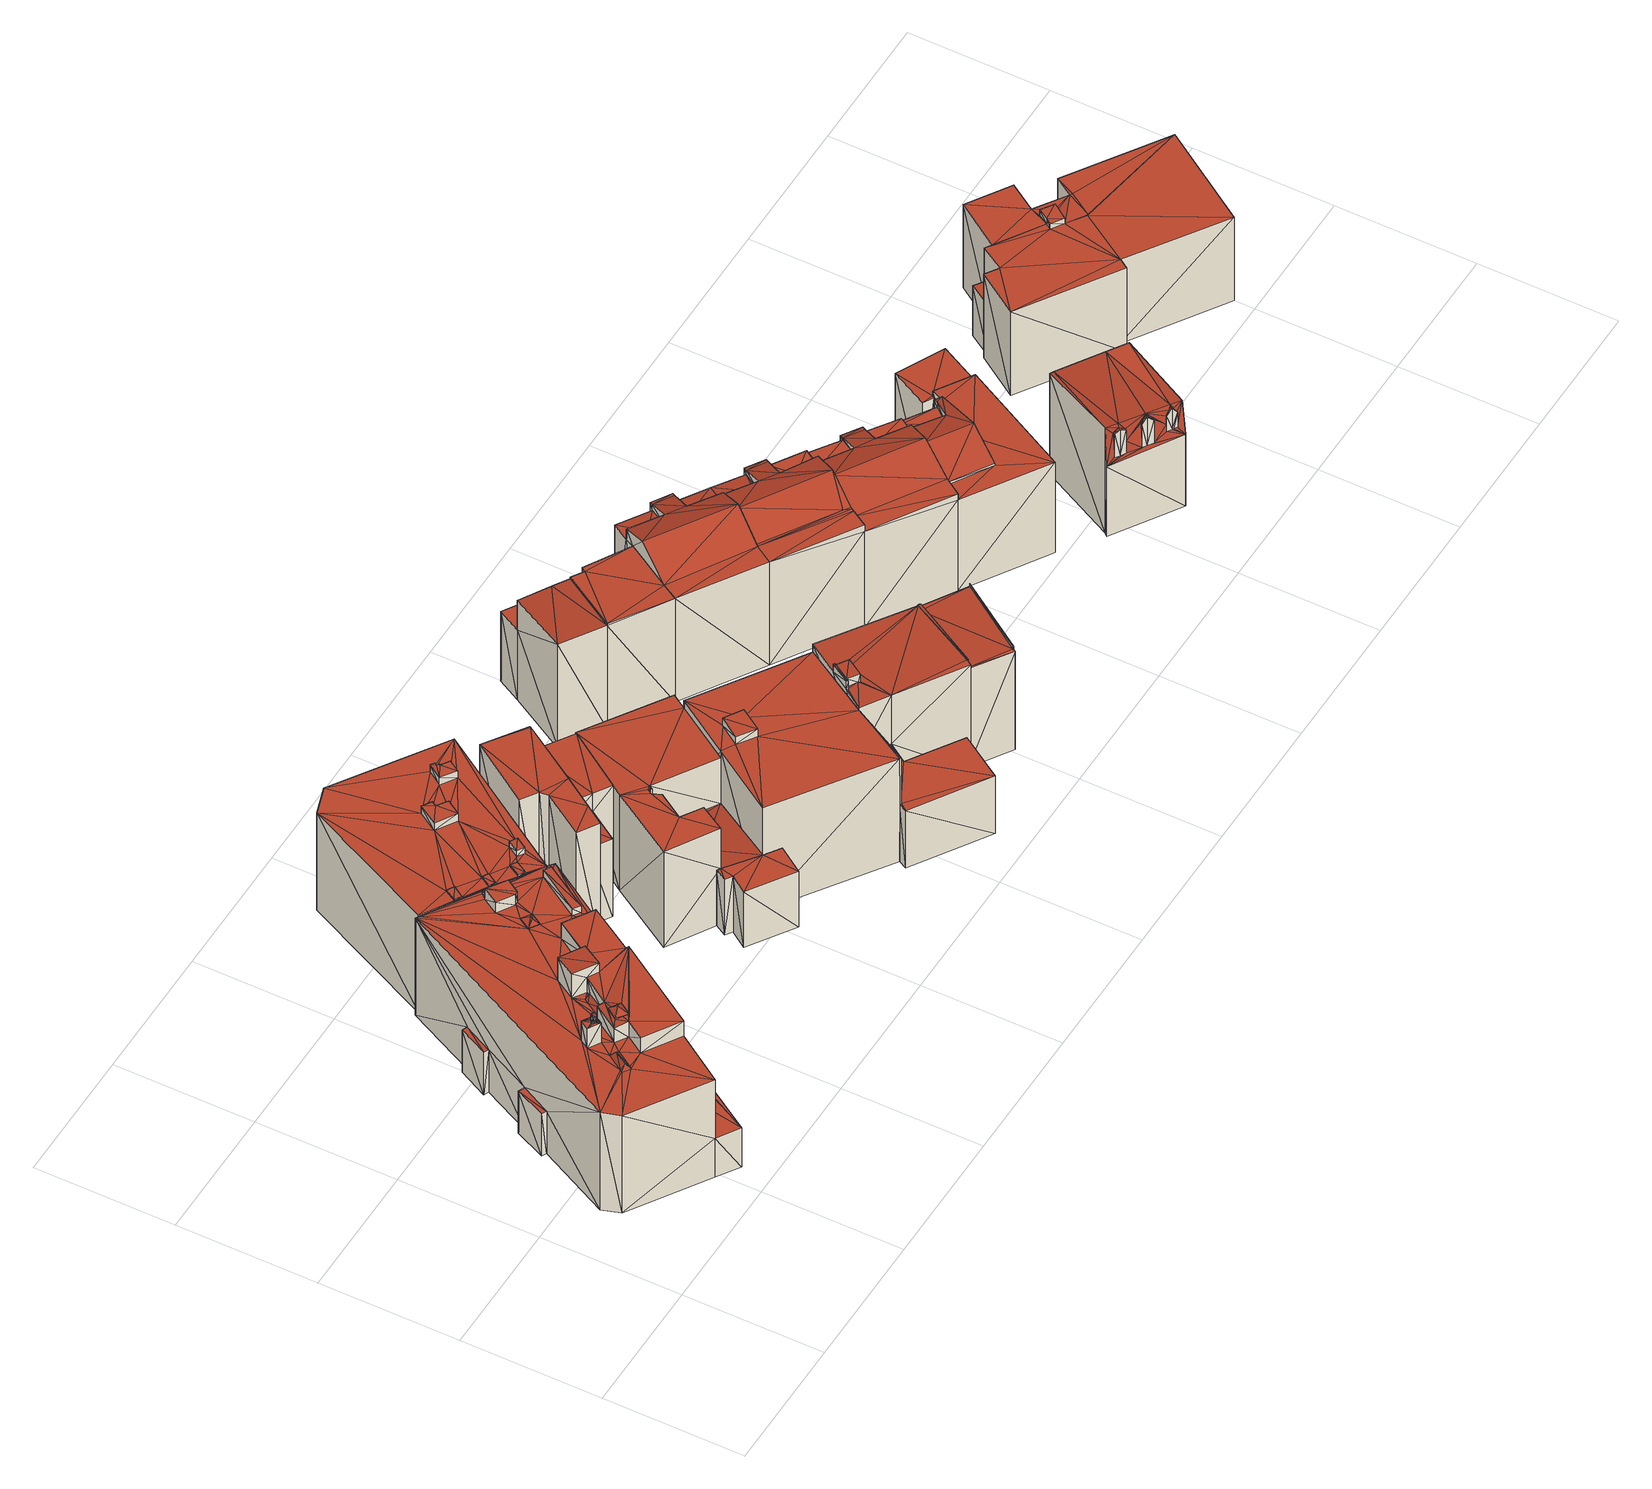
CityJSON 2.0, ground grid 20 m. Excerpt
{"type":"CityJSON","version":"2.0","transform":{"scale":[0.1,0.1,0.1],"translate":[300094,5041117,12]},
"CityObjects":{
"building1":{"type":"Building","geometry":[{"type":"MultiSurface","lod":"2","boundaries":[[[0,1,2]],[[3,4,5]],[[1,4,2]],[[2,4,3]],[[6,7,8]],[[9,10,11]],[[9,12,10]],[[1,13,4]],[[6,9,7]],[[6,12,9]],[[4,13,14]],[[7,9,15]],[[16,0,2]],[[16,2,17]],[[17,12,6]],[[17,2,12]],[[18,19,20]],[[20,19,21]],[[22,18,23]],[[23,18,20]],[[22,24,25]],[[22,23,24]],[[24,21,19]],[[25,24,19]],[[26,27,28]],[[26,29,27]],[[30,28,31]],[[31,28,27]],[[32,30,33]],[[33,30,31]],[[32,29,26]],[[32,33,29]],[[34,35,36]],[[34,37,35]],[[38,39,40]],[[39,41,40]],[[34,36,38]],[[36,39,38]],[[42,43,44]],[[42,44,45]],[[44,46,47]],[[43,46,44]],[[48,49,50]],[[49,51,50]],[[40,49,48]],[[52,40,48]],[[45,35,37]],[[42,52,48]],[[42,37,53]],[[42,53,52]],[[42,45,37]],[[40,41,49]],[[46,50,47]],[[47,50,51]],[[54,55,56]],[[54,57,55]],[[58,59,60]],[[54,58,60]],[[58,61,59]],[[54,56,58]],[[62,63,64]],[[57,65,62]],[[57,62,55]],[[62,65,63]],[[60,59,63]],[[60,63,65]],[[66,67,58]],[[67,61,58]],[[68,69,66]],[[69,67,66]],[[68,70,69]],[[68,71,70]],[[72,73,71]],[[73,70,71]],[[74,75,76]],[[77,78,79]],[[80,81,82]],[[81,83,82]],[[82,84,85]],[[82,83,84]],[[86,85,84]],[[86,84,87]],[[80,86,81]],[[81,86,87]],[[88,89,90]],[[91,88,90]],[[90,89,92]],[[90,92,93]],[[94,93,95]],[[95,93,92]],[[96,97,98]],[[96,99,97]],[[72,100,73]],[[101,102,103]],[[73,100,102]],[[73,102,101]],[[104,73,105]],[[105,73,101]],[[103,106,107]],[[102,106,103]],[[108,109,110]],[[108,110,111]],[[112,108,113]],[[113,108,111]],[[112,114,115]],[[112,113,114]],[[115,110,109]],[[115,114,110]],[[100,116,117]],[[100,117,102]],[[94,95,116]],[[95,117,116]],[[118,119,120]],[[99,118,97]],[[99,119,118]],[[96,121,122]],[[121,123,122]],[[96,98,121]],[[122,123,119]],[[123,120,119]],[[124,125,126]],[[124,127,125]],[[128,129,130]],[[131,128,130]],[[132,124,126]],[[132,126,133]],[[134,133,135]],[[134,132,133]],[[136,134,135]],[[136,135,137]],[[138,136,137]],[[138,137,139]],[[131,139,128]],[[131,138,139]],[[130,140,141]],[[130,129,140]],[[142,143,127]],[[143,125,127]],[[141,140,144]],[[140,145,144]],[[144,145,146]],[[145,147,146]],[[146,147,142]],[[147,143,142]],[[74,88,91]],[[62,74,91]],[[62,64,77]],[[74,76,88]],[[64,78,77]],[[62,77,74]],[[6,8,148]],[[149,6,148]],[[104,105,149]],[[105,17,6]],[[105,6,149]],[[150,17,105]],[[150,16,17]],[[148,8,7]],[[148,7,151]],[[7,15,152]],[[151,7,152]],[[153,154,10]],[[153,10,12]],[[155,11,156]],[[155,9,11]],[[156,10,154]],[[156,11,10]],[[2,3,157]],[[158,2,157]],[[157,5,159]],[[157,3,5]],[[160,159,4]],[[4,159,5]],[[150,161,16]],[[16,161,0]],[[161,107,0]],[[0,107,1]],[[106,162,107]],[[107,13,1]],[[107,162,13]],[[162,163,13]],[[13,163,14]],[[160,14,163]],[[160,4,14]],[[158,160,163]],[[152,158,163]],[[152,15,155]],[[15,9,155]],[[152,155,153]],[[153,2,158]],[[152,153,158]],[[153,12,2]],[[149,148,151]],[[25,19,18]],[[22,25,18]],[[164,26,28]],[[164,28,165]],[[32,26,164]],[[32,164,165]],[[32,165,30]],[[30,165,28]],[[34,53,37]],[[52,38,40]],[[34,38,52]],[[34,52,53]],[[46,48,50]],[[43,48,46]],[[42,48,43]],[[57,60,65]],[[54,60,57]],[[71,56,55]],[[66,58,56]],[[68,66,56]],[[68,56,71]],[[72,71,55]],[[55,62,91]],[[91,90,93]],[[118,120,94]],[[94,120,93]],[[123,93,120]],[[91,123,121]],[[91,93,123]],[[72,55,91]],[[98,91,121]],[[72,97,94]],[[72,91,98]],[[72,98,97]],[[97,118,94]],[[100,94,116]],[[72,94,100]],[[166,75,74]],[[77,166,74]],[[77,79,166]],[[167,168,169]],[[167,169,170]],[[170,169,171]],[[172,170,171]],[[173,168,167]],[[174,170,172]],[[167,170,174]],[[173,167,174]],[[130,141,144]],[[131,130,138]],[[138,130,144]],[[138,132,136]],[[136,132,134]],[[144,146,142]],[[138,144,132]],[[144,142,127]],[[132,127,124]],[[144,127,132]],[[175,122,119]],[[96,122,175]],[[96,175,99]],[[99,175,119]],[[155,156,154]],[[155,154,153]],[[158,157,160]],[[157,159,160]],[[112,115,108]],[[115,109,108]],[[143,82,85]],[[86,126,85]],[[80,82,140]],[[126,125,85]],[[145,82,147]],[[143,85,125]],[[147,82,143]],[[140,82,145]],[[80,139,86]],[[137,135,86]],[[86,135,133]],[[80,129,128]],[[80,140,129]],[[139,137,86]],[[80,128,139]],[[86,133,126]],[[150,101,113]],[[150,105,101]],[[150,113,161]],[[103,107,161]],[[111,103,161]],[[101,103,114]],[[101,114,113]],[[111,110,103]],[[114,103,110]],[[113,111,161]],[[152,163,83]],[[152,83,59]],[[27,152,59]],[[106,172,162]],[[102,117,106]],[[84,163,169]],[[24,33,21]],[[106,117,172]],[[67,27,59]],[[51,151,27]],[[49,151,51]],[[67,59,61]],[[171,163,162]],[[63,83,89]],[[24,44,33]],[[21,31,67]],[[69,21,67]],[[104,69,73]],[[24,45,44]],[[59,83,63]],[[104,23,20]],[[172,171,162]],[[104,20,69]],[[21,33,31]],[[39,151,49]],[[149,36,24]],[[95,173,117]],[[149,151,39]],[[89,81,92]],[[47,51,29]],[[83,163,84]],[[117,173,174]],[[31,27,67]],[[168,84,169]],[[87,84,168]],[[24,36,45]],[[29,51,27]],[[89,83,81]],[[47,29,33]],[[27,151,152]],[[92,87,168]],[[69,70,73]],[[95,92,173]],[[20,21,69]],[[166,63,75]],[[169,163,171]],[[63,89,75]],[[92,168,173]],[[92,81,87]],[[64,63,79]],[[149,24,23]],[[104,149,23]],[[44,47,33]],[[117,174,172]],[[79,63,166]],[[149,39,36]],[[88,75,89]],[[76,75,88]],[[64,79,78]],[[36,35,45]],[[39,49,41]]],"semantics":{"surfaces":[{"type":"GroundSurface"},{"type":"WallSurface"},{"type":"RoofSurface"}],"values":[0,0,0,0,0,0,0,0,0,0,0,0,0,0,0,0,1,1,1,1,1,1,1,1,1,1,1,1,1,1,1,1,1,1,1,1,1,1,1,1,1,1,1,1,1,1,1,1,1,1,1,1,1,1,1,1,1,1,1,1,1,1,1,1,1,1,1,1,1,1,1,1,1,1,1,1,1,1,1,1,1,1,1,1,1,1,1,1,1,1,1,1,1,1,1,1,1,1,1,1,1,1,1,1,1,1,1,1,1,1,1,1,1,1,1,1,1,1,1,1,1,1,1,1,1,1,1,1,1,1,1,1,1,1,1,1,1,1,1,1,1,1,1,1,1,1,1,1,1,1,1,1,1,1,1,1,1,1,1,1,1,1,1,1,1,1,1,1,1,1,1,1,1,1,1,1,1,1,1,1,1,1,1,1,1,1,1,1,1,1,1,1,2,2,2,2,2,2,2,2,2,2,2,2,2,2,2,2,2,2,2,2,2,2,2,2,2,2,2,2,2,2,2,2,2,2,2,2,2,2,2,2,2,2,2,2,2,2,2,2,2,2,2,2,2,2,2,2,2,2,2,2,2,2,2,2,2,2,2,2,2,2,2,2,2,2,2,2,2,2,2,2,2,2,2,2,2,2,2,2,2,2,2,2,2,2,2,2,2,2,2,2,2,2,2,2,2,2,2,2,2,2,2,2,2,2,2,2,2,2,2,2,2,2,2,2,2,2,2,2,2,2,2,2,2,2,2,2,2,2,2,2,2,2,2,2,2,2,2,2,2,2,2,2,2,2,2,2]}}]},
"building2":{"type":"Building","geometry":[{"type":"MultiSurface","lod":"2","boundaries":[[[176,177,178]],[[176,6,177]],[[6,8,177]],[[179,180,181]],[[180,182,181]],[[183,181,182]],[[183,182,184]],[[185,184,186]],[[185,183,184]],[[185,186,179]],[[186,180,179]],[[187,188,189]],[[187,189,190]],[[191,187,190]],[[192,187,191]],[[192,191,193]],[[191,194,193]],[[193,194,188]],[[194,189,188]],[[195,196,197]],[[195,197,198]],[[199,198,200]],[[199,195,198]],[[199,200,201]],[[200,202,201]],[[201,202,196]],[[202,197,196]],[[203,204,205]],[[204,206,205]],[[207,205,206]],[[207,206,208]],[[209,207,208]],[[209,208,210]],[[209,210,203]],[[210,204,203]],[[211,212,213]],[[211,214,212]],[[215,216,217]],[[215,218,216]],[[215,214,211]],[[215,217,214]],[[219,220,221]],[[219,222,220]],[[223,224,225]],[[225,224,226]],[[223,227,228]],[[223,225,227]],[[229,228,227]],[[229,227,230]],[[229,222,219]],[[229,230,222]],[[231,216,218]],[[231,232,216]],[[233,212,234]],[[233,213,212]],[[235,226,224]],[[235,236,226]],[[237,221,238]],[[238,221,220]],[[231,234,232]],[[231,233,234]],[[235,237,238]],[[235,238,236]],[[149,8,6]],[[149,239,8]],[[176,149,6]],[[240,149,176]],[[241,177,8]],[[241,8,239]],[[240,178,242]],[[240,176,178]],[[242,177,241]],[[242,178,177]],[[185,181,183]],[[185,179,181]],[[192,193,187]],[[193,188,187]],[[199,201,195]],[[201,196,195]],[[209,205,207]],[[209,203,205]],[[215,211,218]],[[233,218,213]],[[231,218,233]],[[218,211,213]],[[228,219,221]],[[224,228,221]],[[237,224,221]],[[223,228,224]],[[235,224,237]],[[229,219,228]],[[212,241,180]],[[241,239,180]],[[222,242,214]],[[240,242,222]],[[214,242,241]],[[238,234,210]],[[240,238,210]],[[234,191,204]],[[214,241,212]],[[212,186,194]],[[240,210,149]],[[234,212,194]],[[212,180,186]],[[222,214,220]],[[238,220,232]],[[234,194,191]],[[240,230,236]],[[180,239,182]],[[238,232,234]],[[204,191,202]],[[210,234,204]],[[220,217,232]],[[194,186,184]],[[194,184,189]],[[208,200,149]],[[202,190,197]],[[149,200,198]],[[202,191,190]],[[220,214,217]],[[240,236,238]],[[149,197,239]],[[204,202,206]],[[240,222,230]],[[210,208,149]],[[197,182,239]],[[232,217,216]],[[208,206,200]],[[206,202,200]],[[197,189,182]],[[236,230,225]],[[149,198,197]],[[236,225,226]],[[197,190,189]],[[225,230,227]],[[189,184,182]]],"semantics":{"surfaces":[{"type":"GroundSurface"},{"type":"WallSurface"},{"type":"RoofSurface"}],"values":[0,0,0,1,1,1,1,1,1,1,1,1,1,1,1,1,1,1,1,1,1,1,1,1,1,1,1,1,1,1,1,1,1,1,1,1,1,1,1,1,1,1,1,1,1,1,1,1,1,1,1,1,1,1,1,1,1,1,1,1,1,1,1,1,1,1,1,1,1,1,1,1,1,2,2,2,2,2,2,2,2,2,2,2,2,2,2,2,2,2,2,2,2,2,2,2,2,2,2,2,2,2,2,2,2,2,2,2,2,2,2,2,2,2,2,2,2,2,2,2,2,2,2,2,2,2,2,2,2,2,2,2,2,2,2,2]}}]},
"building3":{"type":"Building","geometry":[{"type":"MultiSurface","lod":"2","boundaries":[[[243,244,245]],[[246,247,248]],[[246,244,243]],[[248,247,249]],[[246,243,247]],[[250,248,251]],[[250,246,248]],[[243,252,247]],[[253,252,243]],[[251,249,254]],[[251,248,249]],[[252,254,247]],[[247,254,249]],[[255,256,244]],[[244,256,245]],[[257,258,244]],[[246,259,257]],[[250,259,246]],[[246,257,244]],[[258,255,244]],[[253,245,256]],[[253,243,245]],[[250,251,259]],[[257,253,258]],[[257,252,253]],[[259,252,257]],[[251,254,252]],[[259,251,252]],[[258,256,255]],[[258,253,256]]],"semantics":{"surfaces":[{"type":"GroundSurface"},{"type":"WallSurface"},{"type":"RoofSurface"}],"values":[0,0,0,0,0,1,1,1,1,1,1,1,1,1,1,1,1,1,1,1,1,1,2,2,2,2,2,2,2,2]}}]},
"building4":{"type":"Building","geometry":[{"type":"MultiSurface","lod":"2","boundaries":[[[260,261,262]],[[260,263,261]],[[264,265,263]],[[264,266,265]],[[267,266,264]],[[264,263,260]],[[268,265,269]],[[268,263,265]],[[270,260,271]],[[270,264,260]],[[271,262,272]],[[271,260,262]],[[273,264,270]],[[273,267,264]],[[268,261,263]],[[268,274,261]],[[272,261,274]],[[272,262,261]],[[275,269,266]],[[266,269,265]],[[273,275,266]],[[273,266,267]],[[270,268,269]],[[271,274,268]],[[270,269,275]],[[273,270,275]],[[271,272,274]],[[270,271,268]]],"semantics":{"surfaces":[{"type":"GroundSurface"},{"type":"WallSurface"},{"type":"RoofSurface"}],"values":[0,0,0,0,0,0,1,1,1,1,1,1,1,1,1,1,1,1,1,1,1,1,2,2,2,2,2,2]}}]},
"building5":{"type":"Building","geometry":[{"type":"MultiSurface","lod":"2","boundaries":[[[276,277,278]],[[276,279,280]],[[276,280,277]],[[281,276,282]],[[276,283,279]],[[279,284,285]],[[276,278,282]],[[246,279,285]],[[280,246,286]],[[280,279,246]],[[287,288,289]],[[290,291,292]],[[290,292,293]],[[294,291,290]],[[287,290,295]],[[287,289,294]],[[287,294,290]],[[296,297,298]],[[296,297,299]],[[300,301,302]],[[300,302,303]],[[304,305,306]],[[307,308,284]],[[284,308,285]],[[279,307,284]],[[309,307,279]],[[310,311,312]],[[313,310,309]],[[310,312,309]],[[283,309,279]],[[313,309,283]],[[314,286,246]],[[314,246,315]],[[315,311,316]],[[315,312,311]],[[312,285,308]],[[246,285,312]],[[315,246,312]],[[280,294,289]],[[294,286,314]],[[280,286,294]],[[305,280,289]],[[299,305,304]],[[299,277,280]],[[296,299,304]],[[299,280,305]],[[317,276,281]],[[317,318,276]],[[318,319,313]],[[318,283,276]],[[318,313,283]],[[320,277,299]],[[320,278,277]],[[317,282,321]],[[317,281,282]],[[322,320,299]],[[282,278,320]],[[322,299,297]],[[322,282,320]],[[322,300,303]],[[322,303,323]],[[322,323,321]],[[309,312,307]],[[307,312,308]],[[316,311,310]],[[319,310,313]],[[319,316,310]],[[287,295,288]],[[288,295,324]],[[325,290,293]],[[295,325,324]],[[295,290,325]],[[291,314,292]],[[294,314,291]],[[292,314,315]],[[319,326,327]],[[305,289,306]],[[328,306,289]],[[318,302,301]],[[319,301,326]],[[318,301,319]],[[293,315,316]],[[292,315,293]],[[325,293,316]],[[298,324,316]],[[324,325,316]],[[328,288,324]],[[298,328,324]],[[328,289,288]],[[319,327,298]],[[319,298,316]],[[318,303,302]],[[317,323,318]],[[317,321,323]],[[318,323,303]],[[297,298,327]],[[322,297,326]],[[322,301,300]],[[322,326,301]],[[326,297,327]],[[297,304,328]],[[297,328,298]],[[328,304,306]],[[296,304,297]]],"semantics":{"surfaces":[{"type":"GroundSurface"},{"type":"WallSurface"},{"type":"RoofSurface"}],"values":[0,0,0,0,0,0,0,0,0,0,1,1,1,1,1,1,1,1,1,1,1,1,1,1,1,1,1,1,1,1,1,1,1,1,1,1,1,1,1,1,1,1,1,1,1,1,1,1,1,1,1,1,1,1,1,1,1,1,1,1,1,1,2,2,2,2,2,2,2,2,2,2,2,2,2,2,2,2,2,2,2,2,2,2,2,2,2,2,2,2,2,2,2,2,2,2,2,2,2,2,2,2,2,2]}}]},
"building6":{"type":"Building","geometry":[{"type":"MultiSurface","lod":"2","boundaries":[[[329,330,331]],[[329,331,276]],[[330,264,260]],[[332,329,276]],[[330,260,331]],[[260,333,331]],[[334,335,336]],[[337,334,336]],[[337,338,339]],[[337,339,334]],[[340,341,271]],[[340,271,342]],[[340,342,338]],[[342,339,338]],[[343,344,345]],[[344,346,345]],[[347,345,346]],[[347,346,348]],[[349,347,348]],[[349,348,350]],[[343,351,344]],[[344,351,352]],[[351,335,352]],[[351,336,335]],[[353,349,354]],[[354,349,350]],[[331,333,355]],[[356,331,355]],[[357,331,356]],[[357,276,331]],[[354,264,330]],[[354,270,264]],[[358,354,329]],[[329,354,330]],[[358,353,354]],[[359,358,332]],[[332,358,329]],[[270,271,264]],[[264,271,260]],[[341,355,271]],[[271,333,260]],[[271,355,333]],[[359,276,357]],[[359,332,276]],[[354,342,270]],[[270,342,271]],[[342,334,339]],[[354,350,334]],[[354,334,342]],[[350,348,334]],[[348,346,335]],[[344,352,346]],[[348,335,334]],[[346,352,335]],[[338,356,355]],[[358,357,349]],[[357,356,349]],[[358,349,353]],[[359,357,358]],[[347,343,345]],[[336,356,338]],[[340,338,341]],[[349,351,343]],[[349,356,351]],[[349,343,347]],[[341,338,355]],[[337,336,338]],[[351,356,336]]],"semantics":{"surfaces":[{"type":"GroundSurface"},{"type":"WallSurface"},{"type":"RoofSurface"}],"values":[0,0,0,0,0,0,1,1,1,1,1,1,1,1,1,1,1,1,1,1,1,1,1,1,1,1,1,1,1,1,1,1,1,1,1,1,1,1,1,1,1,1,1,1,2,2,2,2,2,2,2,2,2,2,2,2,2,2,2,2,2,2,2,2,2,2,2,2]}}]},
"building7":{"type":"Building","geometry":[{"type":"MultiSurface","lod":"2","boundaries":[[[360,361,264]],[[360,264,330]],[[362,360,330]],[[362,330,329]],[[363,364,365]],[[365,364,366]],[[367,368,369]],[[368,370,369]],[[363,368,367]],[[363,365,368]],[[364,370,366]],[[364,369,370]],[[360,371,361]],[[372,371,360]],[[373,372,362]],[[362,372,360]],[[373,329,374]],[[373,362,329]],[[374,329,375]],[[329,330,375]],[[375,330,264]],[[375,264,376]],[[371,377,361]],[[361,377,264]],[[377,376,264]],[[363,367,364]],[[364,367,369]],[[377,366,376]],[[373,365,372]],[[372,366,377]],[[373,374,365]],[[372,365,366]],[[366,370,376]],[[370,375,376]],[[374,375,368]],[[365,374,368]],[[368,375,370]],[[372,377,371]]],"semantics":{"surfaces":[{"type":"GroundSurface"},{"type":"WallSurface"},{"type":"RoofSurface"}],"values":[0,0,0,0,1,1,1,1,1,1,1,1,1,1,1,1,1,1,1,1,1,1,1,1,1,2,2,2,2,2,2,2,2,2,2,2,2,2]}}]},
"building8":{"type":"Building","geometry":[{"type":"MultiSurface","lod":"2","boundaries":[[[378,379,380]],[[378,380,362]],[[381,361,382]],[[378,383,379]],[[384,383,378]],[[384,378,385]],[[380,382,360]],[[381,386,361]],[[385,378,387]],[[362,380,360]],[[379,388,380]],[[389,381,382]],[[382,361,360]],[[361,386,390]],[[391,392,393]],[[393,392,394]],[[391,395,396]],[[391,393,395]],[[397,398,399]],[[399,398,400]],[[398,401,402]],[[398,402,400]],[[403,397,404]],[[403,404,405]],[[404,397,399]],[[406,403,407]],[[407,403,405]],[[406,394,392]],[[406,407,394]],[[408,390,409]],[[408,361,390]],[[409,386,410]],[[409,390,386]],[[384,411,383]],[[412,411,384]],[[412,385,413]],[[412,384,385]],[[413,387,414]],[[413,385,387]],[[414,387,378]],[[414,378,415]],[[411,416,383]],[[383,416,379]],[[417,410,381]],[[381,410,386]],[[418,360,361]],[[418,361,408]],[[395,418,402]],[[395,402,401]],[[396,395,401]],[[419,362,418]],[[402,418,420]],[[362,360,418]],[[419,418,395]],[[421,417,389]],[[389,417,381]],[[421,382,422]],[[421,389,382]],[[423,422,380]],[[380,422,382]],[[415,362,419]],[[415,378,362]],[[388,423,380]],[[424,420,418]],[[424,418,423]],[[425,424,423]],[[425,423,388]],[[379,425,388]],[[416,425,379]],[[391,396,392]],[[392,396,397]],[[396,401,397]],[[397,401,398]],[[406,397,403]],[[406,392,397]],[[412,415,411]],[[413,414,415]],[[412,413,415]],[[415,416,411]],[[424,404,420]],[[404,400,420]],[[400,402,420]],[[404,399,400]],[[415,419,395]],[[415,393,407]],[[407,405,424]],[[407,393,394]],[[415,395,393]],[[424,405,404]],[[415,407,424]],[[416,424,425]],[[415,424,416]],[[417,422,408]],[[423,418,422]],[[421,422,417]],[[408,409,410]],[[417,408,410]],[[422,418,408]]],"semantics":{"surfaces":[{"type":"GroundSurface"},{"type":"WallSurface"},{"type":"RoofSurface"}],"values":[0,0,0,0,0,0,0,0,0,0,0,0,0,0,1,1,1,1,1,1,1,1,1,1,1,1,1,1,1,1,1,1,1,1,1,1,1,1,1,1,1,1,1,1,1,1,1,1,1,1,1,1,1,1,1,1,1,1,1,1,1,1,1,1,1,1,1,1,1,2,2,2,2,2,2,2,2,2,2,2,2,2,2,2,2,2,2,2,2,2,2,2,2,2,2,2,2,2]}}]},
"building9":{"type":"Building","geometry":[{"type":"MultiSurface","lod":"2","boundaries":[[[426,427,428]],[[426,429,427]],[[430,431,432]],[[432,431,433]],[[427,431,430]],[[432,433,434]],[[435,434,436]],[[429,431,427]],[[435,432,434]],[[437,438,439]],[[437,440,438]],[[441,442,432]],[[441,432,435]],[[441,436,443]],[[441,435,436]],[[443,436,434]],[[443,434,444]],[[445,444,446]],[[444,434,433]],[[444,433,446]],[[438,446,431]],[[431,446,433]],[[447,439,438]],[[447,438,429]],[[429,438,431]],[[440,442,448]],[[430,432,442]],[[448,442,445]],[[440,430,442]],[[442,444,445]],[[449,440,437]],[[427,430,440]],[[449,427,440]],[[450,428,451]],[[450,426,428]],[[451,428,427]],[[451,427,449]],[[450,452,426]],[[452,447,429]],[[426,452,429]],[[441,443,444]],[[441,444,442]],[[448,446,438]],[[440,448,438]],[[448,445,446]],[[449,437,439]],[[450,451,449]],[[450,449,452]],[[452,439,447]],[[452,449,439]]],"semantics":{"surfaces":[{"type":"GroundSurface"},{"type":"WallSurface"},{"type":"RoofSurface"}],"values":[0,0,0,0,0,0,0,0,0,1,1,1,1,1,1,1,1,1,1,1,1,1,1,1,1,1,1,1,1,1,1,1,1,1,1,1,1,1,1,1,2,2,2,2,2,2,2,2,2,2]}}]},
"building10":{"type":"Building","geometry":[{"type":"MultiSurface","lod":"2","boundaries":[[[453,384,385]],[[454,383,384]],[[455,384,453]],[[383,456,379]],[[457,456,383]],[[455,454,384]],[[454,457,383]],[[458,459,460]],[[461,458,460]],[[462,460,459]],[[462,459,463]],[[464,379,465]],[[464,383,379]],[[465,379,456]],[[465,456,466]],[[454,467,457]],[[463,467,454]],[[461,462,458]],[[458,462,463]],[[458,463,455]],[[455,463,454]],[[468,453,469]],[[453,385,469]],[[470,469,384]],[[384,469,385]],[[470,384,464]],[[384,383,464]],[[467,466,456]],[[467,456,457]],[[458,453,468]],[[458,455,453]],[[464,465,466]],[[467,464,466]],[[463,459,467]],[[461,460,462]],[[459,470,464]],[[458,470,459]],[[468,469,470]],[[458,468,470]],[[459,464,467]]],"semantics":{"surfaces":[{"type":"GroundSurface"},{"type":"WallSurface"},{"type":"RoofSurface"}],"values":[0,0,0,0,0,0,0,1,1,1,1,1,1,1,1,1,1,1,1,1,1,1,1,1,1,1,1,1,1,1,1,2,2,2,2,2,2,2,2,2]}}]},
"building11":{"type":"Building","geometry":[{"type":"MultiSurface","lod":"2","boundaries":[[[471,472,473]],[[474,475,476]],[[475,429,426]],[[477,474,476]],[[473,478,479]],[[472,480,478]],[[481,480,472]],[[482,483,480]],[[471,473,484]],[[482,480,481]],[[472,478,473]],[[485,483,486]],[[482,481,487]],[[488,483,485]],[[486,482,489]],[[490,485,491]],[[492,491,493]],[[490,491,492]],[[476,475,494]],[[494,475,495]],[[485,486,491]],[[486,483,482]],[[495,475,426]],[[496,495,497]],[[479,478,474]],[[474,478,475]],[[477,476,498]],[[497,426,499]],[[495,426,497]],[[496,497,500]],[[501,502,503]],[[501,504,502]],[[504,505,502]],[[506,503,507]],[[503,502,508]],[[503,508,507]],[[509,510,511]],[[509,512,510]],[[512,513,510]],[[510,513,514]],[[515,504,501]],[[515,516,504]],[[513,517,514]],[[514,517,518]],[[519,520,521]],[[522,523,520]],[[519,522,520]],[[524,521,525]],[[524,525,526]],[[525,527,526]],[[521,520,525]],[[528,508,529]],[[528,507,508]],[[530,528,529]],[[471,529,472]],[[530,529,471]],[[531,522,519]],[[531,532,522]],[[533,532,531]],[[533,484,532]],[[484,473,532]],[[534,535,517]],[[536,534,517]],[[506,537,536]],[[506,536,503]],[[517,538,518]],[[517,535,538]],[[537,534,536]],[[539,502,540]],[[540,502,505]],[[541,526,527]],[[541,527,542]],[[543,541,542]],[[477,542,474]],[[543,542,477]],[[544,545,546]],[[547,544,546]],[[547,548,544]],[[549,546,550]],[[546,551,550]],[[551,552,550]],[[546,545,551]],[[553,554,555]],[[555,548,547]],[[553,555,547]],[[556,554,553]],[[556,498,554]],[[498,476,554]],[[557,558,559]],[[558,560,561]],[[562,557,559]],[[558,561,559]],[[563,562,564]],[[564,562,559]],[[524,564,521]],[[524,563,564]],[[565,523,566]],[[565,520,523]],[[567,568,569]],[[567,570,568]],[[571,570,567]],[[500,497,570]],[[571,500,570]],[[569,572,573]],[[572,574,573]],[[569,568,572]],[[575,550,552]],[[576,575,577]],[[576,550,575]],[[578,576,577]],[[496,577,495]],[[578,577,496]],[[579,580,581]],[[549,579,582]],[[549,582,546]],[[579,581,582]],[[488,583,483]],[[584,583,488]],[[509,511,585]],[[511,486,489]],[[511,489,585]],[[585,516,515]],[[585,489,516]],[[489,482,516]],[[516,487,586]],[[516,482,487]],[[586,487,481]],[[586,481,540]],[[583,480,483]],[[583,538,480]],[[535,561,538]],[[538,478,480]],[[538,561,478]],[[560,587,561]],[[561,475,478]],[[561,587,475]],[[587,447,475]],[[475,447,429]],[[588,589,490]],[[490,589,485]],[[590,493,591]],[[590,492,493]],[[592,493,491]],[[592,591,493]],[[588,492,590]],[[588,490,492]],[[584,589,593]],[[488,485,589]],[[584,488,589]],[[589,594,593]],[[593,594,592]],[[593,592,511]],[[592,486,511]],[[592,491,486]],[[530,484,533]],[[530,471,484]],[[532,479,566]],[[532,473,479]],[[565,566,542]],[[566,474,542]],[[566,479,474]],[[539,540,529]],[[540,472,529]],[[540,481,472]],[[543,498,556]],[[543,477,498]],[[554,494,595]],[[554,476,494]],[[595,495,577]],[[595,494,495]],[[578,500,571]],[[578,496,500]],[[573,574,450]],[[573,450,596]],[[499,426,574]],[[450,452,596]],[[597,499,574]],[[452,429,447]],[[426,429,452]],[[574,426,450]],[[450,426,452]],[[570,499,597]],[[570,497,499]],[[501,503,536]],[[509,501,512]],[[509,515,501]],[[501,536,512]],[[509,585,515]],[[512,536,517]],[[512,517,513]],[[594,591,592]],[[590,591,594]],[[588,594,589]],[[588,590,594]],[[584,593,511]],[[584,510,583]],[[584,511,510]],[[583,510,514]],[[583,514,538]],[[514,518,538]],[[504,540,505]],[[516,586,540]],[[516,540,504]],[[534,564,559]],[[537,564,534]],[[534,559,535]],[[535,559,561]],[[519,521,564]],[[506,507,537]],[[530,533,531]],[[530,531,528]],[[528,531,507]],[[507,531,519]],[[537,507,519]],[[537,519,564]],[[532,566,523]],[[532,523,522]],[[539,529,508]],[[539,508,502]],[[543,556,553]],[[543,553,541]],[[541,553,526]],[[524,526,563]],[[563,526,547]],[[563,547,582]],[[547,546,582]],[[526,553,547]],[[598,582,581]],[[563,598,562]],[[563,582,598]],[[558,580,587]],[[558,587,560]],[[557,580,558]],[[598,581,580]],[[557,598,580]],[[562,598,557]],[[580,452,447]],[[580,447,587]],[[554,544,555]],[[554,595,544]],[[544,595,545]],[[555,544,548]],[[551,575,552]],[[595,551,545]],[[577,575,551]],[[595,577,551]],[[525,542,527]],[[565,525,520]],[[565,542,525]],[[578,571,567]],[[578,567,576]],[[550,567,569]],[[569,573,596]],[[579,569,596]],[[549,550,579]],[[579,550,569]],[[576,567,550]],[[579,452,580]],[[579,596,452]],[[570,597,572]],[[572,597,574]],[[570,572,568]]],"semantics":{"surfaces":[{"type":"GroundSurface"},{"type":"WallSurface"},{"type":"RoofSurface"}],"values":[0,0,0,0,0,0,0,0,0,0,0,0,0,0,0,0,0,0,0,0,0,0,0,0,0,0,0,0,0,0,1,1,1,1,1,1,1,1,1,1,1,1,1,1,1,1,1,1,1,1,1,1,1,1,1,1,1,1,1,1,1,1,1,1,1,1,1,1,1,1,1,1,1,1,1,1,1,1,1,1,1,1,1,1,1,1,1,1,1,1,1,1,1,1,1,1,1,1,1,1,1,1,1,1,1,1,1,1,1,1,1,1,1,1,1,1,1,1,1,1,1,1,1,1,1,1,1,1,1,1,1,1,1,1,1,1,1,1,1,1,1,1,1,1,1,1,1,1,1,1,1,1,1,1,1,1,1,1,1,1,1,1,1,1,1,1,1,1,1,1,1,1,1,1,1,1,1,1,1,1,1,1,1,2,2,2,2,2,2,2,2,2,2,2,2,2,2,2,2,2,2,2,2,2,2,2,2,2,2,2,2,2,2,2,2,2,2,2,2,2,2,2,2,2,2,2,2,2,2,2,2,2,2,2,2,2,2,2,2,2,2,2,2,2,2,2,2,2,2,2,2,2,2,2,2,2,2,2,2,2,2,2]}}]},
"building12":{"type":"Building","geometry":[{"type":"MultiSurface","lod":"2","boundaries":[[[599,600,601]],[[599,601,602]],[[603,600,599]],[[604,599,605]],[[600,606,607]],[[600,607,601]],[[602,601,608]],[[599,602,605]],[[609,605,602]],[[609,602,610]],[[611,599,604]],[[611,612,599]],[[611,604,605]],[[611,605,609]],[[613,614,615]],[[616,614,613]],[[617,601,618]],[[601,607,618]],[[619,601,617]],[[619,608,601]],[[620,621,614]],[[621,622,614]],[[622,615,614]],[[623,621,620]],[[623,616,624]],[[624,616,613]],[[625,626,627]],[[600,628,606]],[[629,628,600]],[[630,600,603]],[[630,629,600]],[[631,632,633]],[[634,631,633]],[[635,633,632]],[[636,633,635]],[[626,635,637]],[[626,636,635]],[[626,637,627]],[[638,613,639]],[[638,616,613]],[[640,641,642]],[[643,644,640]],[[645,646,647]],[[648,645,647]],[[641,645,648]],[[642,641,648]],[[647,646,649]],[[646,650,649]],[[651,649,652]],[[652,649,650]],[[653,652,654]],[[653,651,652]],[[643,653,644]],[[644,653,654]],[[628,618,606]],[[606,618,607]],[[655,638,639]],[[656,638,657]],[[657,638,655]],[[656,657,623]],[[658,610,619]],[[659,612,658]],[[610,602,608]],[[603,599,612]],[[630,603,612]],[[630,612,659]],[[610,608,619]],[[612,610,658]],[[612,609,610]],[[611,609,612]],[[659,658,660]],[[630,661,629]],[[658,617,660]],[[630,659,661]],[[659,662,661]],[[659,660,662]],[[658,619,617]],[[623,620,616]],[[616,620,614]],[[657,660,623]],[[623,617,621]],[[662,657,655]],[[621,618,622]],[[621,617,618]],[[660,617,623]],[[662,660,657]],[[661,662,663]],[[629,627,628]],[[664,661,665]],[[629,664,625]],[[629,625,627]],[[628,627,637]],[[634,662,631]],[[663,662,634]],[[661,663,665]],[[629,661,664]],[[646,655,650]],[[628,652,618]],[[631,644,654]],[[628,632,654]],[[650,655,639]],[[650,639,618]],[[631,654,632]],[[628,635,632]],[[662,655,645]],[[639,613,618]],[[613,615,618]],[[652,650,618]],[[628,654,652]],[[645,655,646]],[[631,662,640]],[[628,637,635]],[[631,640,644]],[[622,618,615]],[[640,662,641]],[[662,645,641]],[[665,663,636]],[[663,634,633]],[[636,663,633]],[[626,664,636]],[[625,664,626]],[[664,665,636]],[[656,616,638]],[[656,623,616]],[[643,640,653]],[[653,640,642]],[[653,642,651]],[[648,647,649]],[[651,648,649]],[[642,648,651]]],"semantics":{"surfaces":[{"type":"GroundSurface"},{"type":"WallSurface"},{"type":"RoofSurface"}],"values":[0,0,0,0,0,0,0,0,1,1,1,1,1,1,1,1,1,1,1,1,1,1,1,1,1,1,1,1,1,1,1,1,1,1,1,1,1,1,1,1,1,1,1,1,1,1,1,1,1,1,1,1,1,1,1,1,1,1,1,1,1,1,1,1,1,1,1,1,2,2,2,2,2,2,2,2,2,2,2,2,2,2,2,2,2,2,2,2,2,2,2,2,2,2,2,2,2,2,2,2,2,2,2,2,2,2,2,2,2,2,2,2,2,2,2,2,2,2,2,2,2,2,2,2,2,2,2,2,2,2]}}]},
"building13":{"type":"Building","geometry":[{"type":"MultiSurface","lod":"2","boundaries":[[[666,667,668]],[[667,669,670]],[[671,666,668]],[[672,669,667]],[[669,673,674]],[[675,672,666]],[[676,675,677]],[[672,673,669]],[[676,678,675]],[[672,679,673]],[[678,672,675]],[[666,672,667]],[[680,681,682]],[[681,683,682]],[[684,685,686]],[[684,687,685]],[[686,688,689]],[[686,685,688]],[[689,688,690]],[[689,690,691]],[[692,693,694]],[[684,692,687]],[[684,693,692]],[[693,691,694]],[[694,691,690]],[[695,696,679]],[[679,696,673]],[[697,695,672]],[[672,695,679]],[[698,669,699]],[[698,670,669]],[[700,673,696]],[[700,674,673]],[[699,669,674]],[[682,699,700]],[[682,683,699]],[[699,674,700]],[[701,702,671]],[[671,702,666]],[[671,668,703]],[[701,671,703]],[[703,667,704]],[[703,668,667]],[[705,672,678]],[[705,697,672]],[[706,677,707]],[[706,676,677]],[[707,677,708]],[[677,675,708]],[[676,705,678]],[[706,705,676]],[[708,666,702]],[[708,675,666]],[[704,667,681]],[[704,681,680]],[[688,704,680]],[[681,670,698]],[[667,670,681]],[[681,698,699]],[[681,699,683]],[[702,703,704]],[[701,703,702]],[[702,704,688]],[[706,707,709]],[[707,708,709]],[[706,710,711]],[[706,709,710]],[[705,711,697]],[[706,711,705]],[[708,692,694]],[[708,694,710]],[[709,708,710]],[[687,702,685]],[[708,687,692]],[[702,688,685]],[[708,702,687]],[[710,694,711]],[[711,694,697]],[[697,696,695]],[[688,680,690]],[[694,690,697]],[[697,682,696]],[[690,680,682]],[[690,682,697]],[[682,700,696]],[[693,689,691]],[[684,689,693]],[[684,686,689]]],"semantics":{"surfaces":[{"type":"GroundSurface"},{"type":"WallSurface"},{"type":"RoofSurface"}],"values":[0,0,0,0,0,0,0,0,0,0,0,0,1,1,1,1,1,1,1,1,1,1,1,1,1,1,1,1,1,1,1,1,1,1,1,1,1,1,1,1,1,1,1,1,1,1,1,1,1,1,1,1,1,1,1,1,1,1,2,2,2,2,2,2,2,2,2,2,2,2,2,2,2,2,2,2,2,2,2,2,2,2,2,2,2,2,2,2]}}]}
},
"vertices":[
[153,1,89],[122,21,89],[78,264,89],[69,268,89],[56,221,89],[49,224,89],[337,378,89],[186,473,89],[187,475,89],[133,376,89],[105,337,89],[126,379,89],[112,334,89],[13,91,89],[5,117,89],[182,476,89],[375,351,89],[346,371,89],[289,303,274],[279,310,274],[289,303,262],[279,310,262],[329,367,274],[329,367,262],[319,373,262],[319,373,274],[243,363,263],[233,346,262],[233,346,263],[243,363,262],[247,337,263],[247,337,262],[257,354,263],[257,354,262],[282,408,269],[277,400,262],[282,408,262],[277,400,269],[257,424,269],[257,424,262],[252,416,269],[252,416,262],[278,399,281],[266,380,281],[266,380,262],[278,399,262],[261,379,281],[261,379,262],[251,417,281],[251,417,262],[237,394,281],[237,394,262],[261,411,273],[270,405,273],[208,252,303],[190,222,289],[208,252,289],[190,222,305],[207,253,289],[175,272,262],[175,272,303],[207,253,262],[174,231,289],[157,242,262],[174,231,262],[157,242,305],[239,303,289],[239,303,262],[280,277,289],[280,277,262],[241,213,262],[241,213,289],[245,211,289],[245,211,262],[154,199,269],[148,202,262],[154,199,262],[169,224,269],[169,224,262],[163,227,262],[116,187,297],[116,187,262],[100,197,297],[100,197,262],[92,184,262],[92,184,297],[109,174,297],[109,174,262],[149,192,262],[140,197,262],[140,197,287],[149,192,288],[117,160,262],[117,160,287],[134,149,289],[134,149,262],[156,172,290],[145,155,289],[156,172,289],[145,155,290],[168,91,289],[245,211,158],[168,91,262],[168,91,158],[346,371,262],[346,371,158],[122,21,262],[122,21,158],[201,96,164],[189,103,164],[189,103,158],[201,96,158],[215,118,164],[215,118,158],[203,126,158],[203,126,164],[117,123,289],[117,123,262],[138,160,289],[130,166,290],[130,166,288],[145,180,289],[141,182,290],[141,182,288],[104,181,307],[104,183,297],[104,181,297],[104,183,307],[112,184,297],[112,185,297],[112,185,307],[112,184,307],[106,180,307],[106,180,297],[108,179,307],[108,179,297],[110,180,307],[110,180,297],[112,181,307],[112,181,297],[110,187,297],[110,187,307],[104,185,307],[104,185,297],[108,188,307],[108,188,297],[106,187,307],[106,187,297],[187,475,260],[337,378,262],[375,351,158],[186,473,262],[182,476,262],[112,334,164],[105,337,164],[133,376,164],[126,379,164],[69,268,164],[78,264,164],[49,224,164],[56,221,164],[153,1,158],[13,91,262],[5,117,262],[247,351,268],[245,347,268],[159,220,262],[97,146,271],[95,154,262],[80,131,262],[85,127,271],[77,127,262],[88,120,262],[106,147,262],[91,124,262],[143,170,298],
[470,582,89],[278,668,89],[319,681,89],[240,465,264],[240,465,262],[231,449,264],[231,449,262],[240,443,264],[240,443,262],[250,459,264],[250,459,262],[280,418,264],[272,423,264],[272,423,262],[280,418,262],[290,433,262],[290,433,264],[281,438,264],[281,438,262],[314,395,264],[305,400,264],[305,400,262],[314,395,262],[324,412,264],[324,412,262],[315,418,264],[315,418,262],[343,434,272],[343,434,262],[333,418,272],[333,418,262],[343,412,272],[343,412,262],[353,428,272],[353,428,262],[340,556,275],[322,528,262],[322,528,275],[340,556,262],[353,548,275],[349,541,262],[353,548,262],[349,541,275],[407,581,275],[393,560,262],[393,560,275],[407,581,262],[413,571,275],[412,570,275],[413,571,262],[412,570,262],[410,574,262],[410,574,275],[412,577,275],[412,577,262],[364,531,275],[364,531,262],[351,510,275],[351,510,262],[424,562,275],[424,562,262],[414,546,275],[414,546,262],[187,475,262],[470,582,262],[278,668,262],[319,681,262],
[464,446,22],[454,368,22],[425,386,22],[556,524,22],[463,459,22],[498,562,22],[440,474,22],[556,524,235],[498,562,236],[463,459,236],[464,446,236],[440,474,236],[454,368,236],[425,386,236],[501,439,236],[472,395,236],[555,522,235],
[555,255,22],[541,242,22],[550,258,22],[550,235,22],[600,221,22],[534,211,22],[597,169,22],[622,206,22],[550,235,121],[534,211,121],[600,221,121],[555,255,121],[550,258,121],[622,206,121],[541,242,121],[597,169,121],
[610,490,22],[599,501,22],[605,497,22],[530,421,22],[593,505,22],[612,493,22],[607,496,22],[554,406,22],[501,377,22],[472,395,22],[558,527,22],[579,514,170],[578,512,170],[579,514,159],[568,521,171],[568,521,159],[567,520,163],[567,519,171],[573,517,159],[573,517,181],[599,501,182],[599,501,181],[597,498,182],[599,501,159],[605,494,171],[603,495,174],[605,494,168],[605,494,167],[593,505,171],[593,505,159],[592,503,171],[501,377,160],[472,395,160],[530,421,160],[530,421,192],[501,439,193],[501,439,160],[554,406,192],[558,527,159],[556,524,171],[555,522,193],[612,493,159],[610,490,171],[609,488,192],[605,497,159],[607,496,159],[607,496,171],[605,494,166],[571,514,181],[568,517,174],[601,496,176],[598,497,180],[594,501,175],
[711,394,22],[659,313,22],[544,391,22],[724,415,22],[486,297,22],[570,346,113],[565,359,113],[565,359,192],[570,346,192],[547,309,192],[547,309,117],[576,291,192],[555,255,192],[576,291,117],[571,364,192],[571,364,113],[570,363,192],[570,363,113],[572,361,192],[572,361,113],[575,366,192],[575,366,111],[569,365,192],[569,365,113],[659,313,192],[659,313,111],[486,297,192],[544,391,192],[610,490,192],[711,394,192],[724,415,192],
[801,198,22],[756,114,22],[860,296,22],[722,316,219],[702,285,219],[722,316,205],[702,285,205],[697,332,219],[697,332,205],[677,302,219],[677,302,205],[756,114,205],[801,198,205],[860,296,205],[711,394,205],[659,313,205],[600,221,205],[754,115,205],
[980,215,22],[935,121,22],[838,174,22],[853,36,22],[820,146,22],[936,120,22],[985,214,22],[983,215,22],[748,103,22],[981,216,22],[931,114,22],[893,98,22],[754,115,22],[836,252,229],[835,250,229],[836,252,215],[835,250,215],[834,253,215],[834,253,230],[822,227,227],[820,224,227],[822,227,213],[820,224,213],[818,226,227],[818,226,213],[838,217,227],[836,219,213],[838,217,213],[851,240,229],[851,240,215],[756,114,124],[754,115,124],[748,103,124],[936,120,212],[985,214,218],[983,215,219],[981,216,219],[980,215,219],[935,121,212],[853,36,124],[801,198,124],[860,296,219],[801,198,210],[893,98,124],[820,146,124],[838,174,124],[838,174,210],[931,114,210],
[903,573,31],[836,603,31],[840,609,31],[848,483,31],[819,614,31],[768,534,31],[797,628,31],[710,571,31],[757,654,31],[816,661,31],[775,687,31],[819,614,213],[768,534,215],[768,534,217],[819,614,210],[816,661,155],[797,628,155],[775,687,155],[757,654,155],[757,654,208],[710,571,215],[848,483,215],[797,628,210],[836,603,213],[903,573,212],[840,609,213],[862,506,214],
[988,222,22],[991,87,22],[1051,182,22],[934,119,22],[989,84,22],[1051,182,205],[990,88,198],[990,88,202],[1051,182,210],[991,87,202],[991,87,196],[936,120,198],[935,121,198],[934,119,198],[989,84,196],[988,222,205],[983,215,205],[985,214,205],
[1223,429,31],[1219,423,31],[1193,440,31],[1107,497,31],[959,412,31],[1081,513,31],[1110,501,31],[1071,341,31],[1152,468,31],[1182,272,31],[1260,395,31],[1307,371,31],[1296,199,31],[1197,446,31],[1377,358,31],[1320,371,31],[1264,399,31],[1378,357,31],[1310,377,31],[1406,415,31],[1326,386,31],[1339,448,31],[1312,394,31],[1040,540,31],[997,567,31],[1000,571,31],[970,583,31],[1084,518,31],[925,611,31],[973,588,31],[1287,347,209],[1247,374,203],[1247,374,209],[1287,347,192],[1247,374,192],[1247,374,214],[1205,401,214],[1205,401,203],[1320,371,199],[1284,307,192],[1320,371,192],[1284,307,218],[1255,261,196],[1255,261,192],[1307,371,201],[1307,371,192],[1198,296,196],[1198,296,192],[1179,416,214],[1136,443,208],[1136,443,214],[1179,416,203],[1136,443,203],[1136,443,225],[1111,458,208],[1090,471,223],[1090,471,209],[1219,423,206],[1219,423,203],[1223,429,204],[1193,440,206],[1193,440,203],[1197,446,204],[1198,296,203],[1182,272,203],[1227,343,218],[1227,343,225],[1182,272,192],[1260,395,203],[1260,395,192],[1107,497,214],[1107,497,207],[1110,501,213],[1059,489,209],[1023,513,209],[1023,513,225],[1064,486,225],[1064,486,209],[1023,513,228],[981,541,228],[984,539,210],[981,541,210],[1081,513,214],[1081,513,207],[1066,491,208],[1084,518,213],[1088,368,213],[1086,365,213],[1086,365,203],[1071,341,214],[1071,341,203],[1090,371,213],[1116,411,235],[1116,411,225],[1152,468,207],[1152,468,203],[970,583,219],[955,557,210],[955,557,229],[970,583,209],[973,588,218],[935,570,211],[910,586,229],[910,586,211],[983,544,210],[997,567,219],[997,567,208],[1000,571,218],[1003,481,242],[975,438,214],[978,442,213],[1003,481,235],[1296,199,192],[1378,357,192],[1310,377,199],[1264,399,192],[959,412,215],[1406,415,183],[1377,358,183],[1339,448,183],[1312,394,183],[1326,386,183],[1328,389,192],[1328,389,183],[1040,540,207],[890,553,242],[925,611,210],[1081,377,213],
[1500,242,1],[1470,118,1],[1380,176,1],[1439,281,1],[1527,224,1],[1505,250,1],[1445,288,1],[1468,112,1],[1376,171,1],[1434,284,1],[1445,288,145],[1439,281,151],[1505,250,145],[1500,242,151],[1392,161,135],[1386,166,175],[1386,166,135],[1392,161,181],[1380,176,188],[1376,171,125],[1434,284,180],[1388,169,175],[1388,169,174],[1386,166,137],[1395,165,181],[1393,162,145],[1462,121,170],[1461,119,170],[1461,119,144],[1468,112,128],[1470,118,184],[1527,224,180],[1448,128,156],[1448,127,144],[1448,127,170],[1449,129,170],[1454,123,144],[1454,123,182],[1456,122,145],[1400,157,175],[1400,157,135],[1431,142,178],[1427,145,183],[1427,145,184],[1434,139,174],[1434,139,173],[1423,147,177],[1420,148,173],[1420,148,174],[1423,147,178],[1418,145,174],[1418,145,134],[1424,141,184],[1424,141,134],[1432,136,174],[1432,136,134],[1401,158,155],[1402,160,175],[1402,160,174],[1439,281,180],[1500,242,180],[1395,166,187],[1456,127,185],[1427,145,186],[1453,127,178],[1458,124,178],[1456,126,182],
[1689,452,4],[1612,464,4],[1655,529,4],[1569,446,4],[1590,479,4],[1714,491,4],[1667,314,4],[1524,389,4],[1564,449,4],[1733,423,4],[1885,360,4],[1750,449,4],[1798,228,4],[1658,301,4],[1603,470,153],[1603,470,93],[1582,437,153],[1582,437,93],[1703,426,162],[1685,438,152],[1685,438,162],[1703,426,152],[1675,423,153],[1675,423,162],[1670,415,153],[1670,415,162],[1700,423,152],[1687,404,162],[1687,404,153],[1658,301,153],[1524,389,153],[1667,314,153],[1590,479,93],[1569,446,93],[1564,449,153],[1714,491,152],[1689,452,152],[1655,529,152],[1612,464,152],[1798,228,152],[1885,360,152],[1750,449,152],[1733,423,152],[1737,421,152],[1714,386,153],[1713,386,153]
]}
